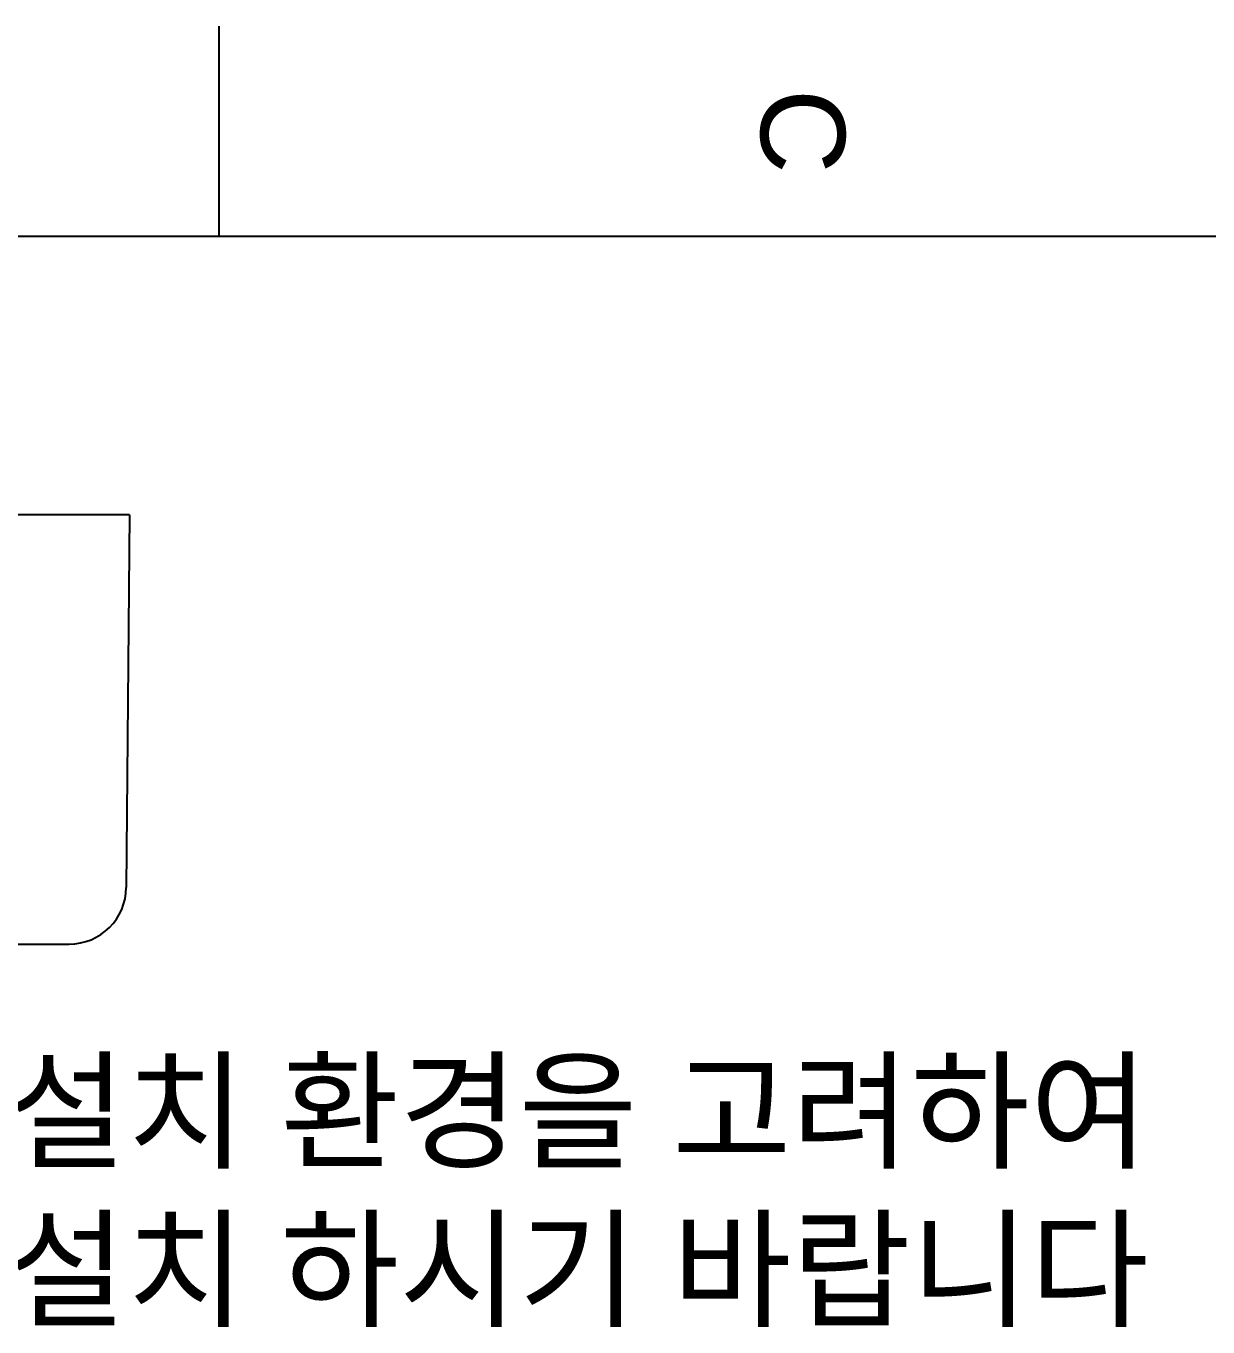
# Model space of a CAD drawing. Header units: millimetres. Extents: x 3819 to 4365, y -2661 to -1889.
# Drawn here: x 4024.4 to 4127.6, y -2002.3 to -1888.7 of the extents above; entities that cross this region are included whole.
import ezdxf

# ---------------------------------------------------------------- set-up
doc = ezdxf.new("R2010")
doc.units = ezdxf.units.MM
doc.header["$LTSCALE"] = 0.1
doc.layers.add('DIM', color=3, linetype='Continuous')
doc.styles.get("Standard").update_dxf_attribs({"font": 'arial.ttf'})

msp = doc.modelspace()

# ---------------------------------------------------------------- linework, layer by layer
for p, q in [((4041.2747, -1907.0567), (4041.2747, -1888.6729)), ((4346.8141, -1907.0567), (3837.5818, -1907.0567))]:
    msp.add_line(p, q)
at = {"color": 7, "linetype": 'Continuous'}
for p, q in [((4033.448, -1931.3405), (3915.948, -1931.3405)), ((4033.448, -1931.3405), (4033.164, -1963.8842)), ((3982.8273, -1968.8405), (4028.1642, -1968.8405))]:
    msp.add_line(p, q, dxfattribs=at)
msp.add_arc((4028.1642, -1963.8405), 5, 270, 359.5, dxfattribs=at)

# ---------------------------------------------------------------- texts
at = {"insert": (4092.1979, -1897.8648), "char_height": 7.3535, "attachment_point": 5, "rotation": 270}
msp.add_mtext_dynamic_manual_height_columns('C', width=10, gutter_width=12.5, heights=[0], dxfattribs=at)
at = {"layer": 'DIM', "insert": (4122.4674, -2002.2691), "char_height": 8.294062, "attachment_point": 9}
msp.add_mtext('{\\fGulim|b0|i0|c129|p50;제품 설치 높이는 설치 환경을 고려하여 \\P조정 및 설치 하시기 바랍니다}', dxfattribs=at)

doc.saveas('drawing.dxf')
